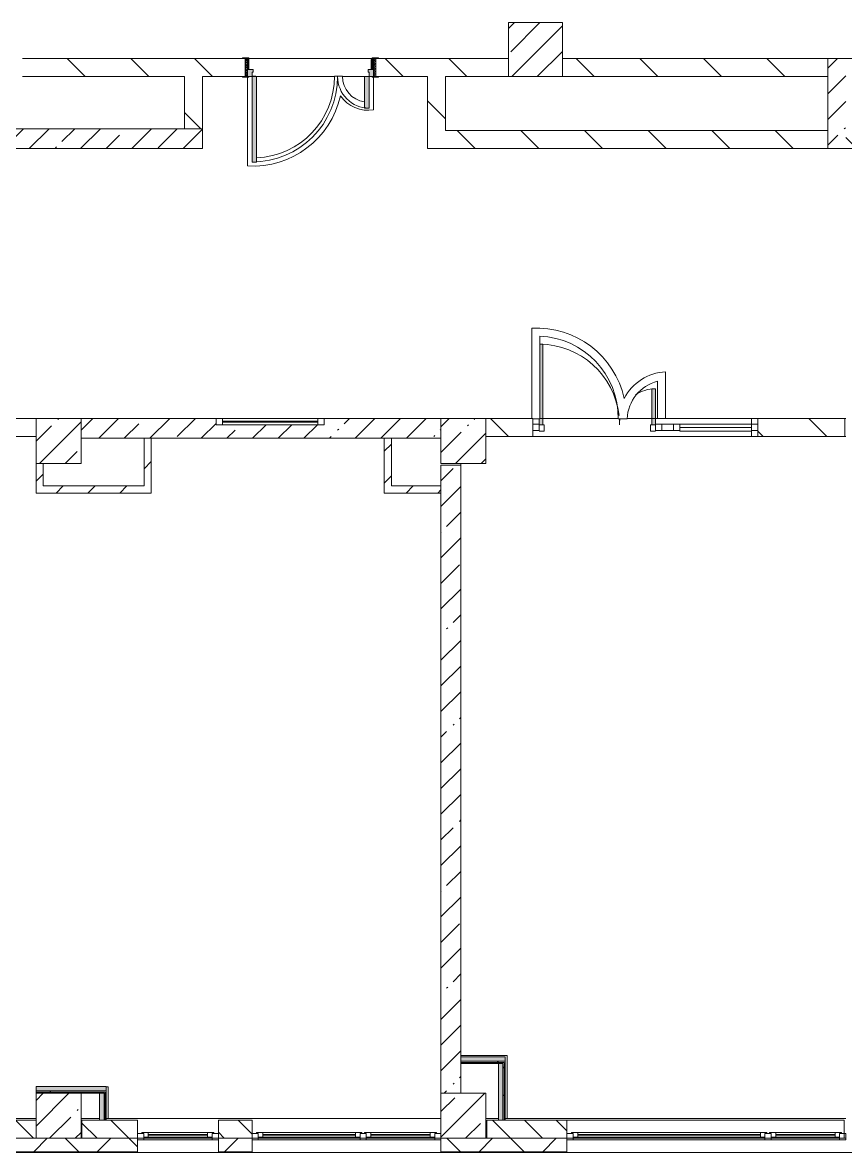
# Model space of a CAD drawing. Header units: millimetres. Extents: x -3238 to 193830, y -8553 to 29000.
# Drawn here: x 101717 to 110862, y -258 to 12300 of the extents above; entities that cross this region are included whole.
import ezdxf

# ---------------------------------------------------------------- set-up
doc = ezdxf.new("R2010")
doc.units = ezdxf.units.MM
for name, color, linetype, lineweight, true_color in [('A-DETL-GENF-7', 7, 'Continuous', 5, 0xaaaaaa), ('A-DOOR-2', 7, 'Continuous', 5, 0xaaaaaa), ('A-DOOR-3', 7, 'Continuous', 5, 0xe2e2e2), ('A-DOOR-FRAM-2', 7, 'Continuous', 5, 0xe2e2e2), ('A-DOOR-FRAM-3', 7, 'Continuous', 5, 0xaaaaaa), ('A-FLOR-3', 7, 'Continuous', 5, 0xaaaaaa), ('I-WALL-4', 7, 'Continuous', 5, 0xe7e7e7), ('I-WALL-5', 7, 'Continuous', 9, 0xe7e7e7)]:
    doc.layers.add(name, color=color, linetype=linetype, lineweight=lineweight, true_color=true_color)
for name, color, linetype, lineweight in [('A-GLAZ-2', 7, 'Continuous', 5), ('A-GLAZ-CURT-3', 7, 'Continuous', 5), ('A-GLAZ-CWMG-4', 7, 'Continuous', 5), ('A-WALL', 7, 'Continuous', 9), ('A-WALL-3', 7, 'Continuous', 5), ('I-WALL-6', 7, 'Continuous', 5), ('S-COLS-3', 7, 'Continuous', 5)]:
    doc.layers.add(name, color=color, linetype=linetype, lineweight=lineweight)
pattern_1 = [(45, (58957.15, 0), (-176.7767, 176.7767), [])]
pattern_2 = [(135, (58957.15, 0), (-353.5534, -353.5534), [])]
pattern_3 = [(45, (58957.15, 0), (-285.123, 285.123), []), (45, (59242.27, 0), (-285.123, 285.123), [504.031, -100.806, 16.764, -84.042])]
pattern_4 = [(135, (58957.15, 0), (-176.7767, -176.7767), [])]
pattern_5 = [(45, (58957.15, 0), (-530.33, 530.33), []), (135, (58957.15, 0), (-530.33, -530.33), [])]

# ---------------------------------------------------------------- blocks, each defined once
blk = doc.blocks.new('BSC_Колонна _Прямоугольная - 500х500-V121-2_3_1_птичка')
at = {"layer": 'S-COLS-3'}
h = blk.add_hatch(dxfattribs=at)
h.set_pattern_fill('FP_134', color=256, style=0, pattern_type=2)
h.set_pattern_definition([(45, (-43160, -7650), (-285.123, 285.123), []), (45, (-42874.88, -7650), (-285.123, 285.123), [504.031, -100.806, 16.764, -84.042])])
h.paths.add_polyline_path([(-250, -250), (250, -250), (250, 250), (-250, 250)])
for p, q in [((250, 250), (-250, 250)), ((-250, 250), (-250, -250)), ((250, -250), (250, 250)), ((-250, -250), (250, -250))]:
    blk.add_line(p, q, dxfattribs=at)
blk = doc.blocks.new('BSC_Колонна _Прямоугольная - 500х500-V122-2_3_1_птичка')
at = {"layer": 'S-COLS-3'}
h = blk.add_hatch(dxfattribs=at)
h.set_pattern_fill('FP_135', color=256, style=0, pattern_type=2)
h.set_pattern_definition([(45, (-47660, -7650), (-285.123, 285.123), []), (45, (-47374.88, -7650), (-285.123, 285.123), [504.031, -100.806, 16.764, -84.042])])
h.paths.add_polyline_path([(-250, -250), (250, -250), (250, 250), (-250, 250)])
for p, q in [((250, 250), (-250, 250)), ((-250, 250), (-250, -250)), ((250, -250), (250, 250)), ((-250, -250), (250, -250))]:
    blk.add_line(p, q, dxfattribs=at)
blk = doc.blocks.new('BSC_Колонна _Прямоугольная - 500х500-V128-2_3_1_птичка')
at = {"layer": 'S-COLS-3'}
h = blk.add_hatch(dxfattribs=at)
h.set_pattern_fill('FP_141', color=256, style=0, pattern_type=2)
h.set_pattern_definition([(45, (-43160, -150), (-285.123, 285.123), []), (45, (-42874.88, -150), (-285.123, 285.123), [504.031, -100.806, 16.764, -84.042])])
h.paths.add_polyline_path([(-250, -250), (250, -250), (250, 250), (-250, 250), (-250, 168)])
for p, q in [((250, 250), (-250, 250)), ((-250, 250), (-250, -250)), ((250, -250), (250, 250)), ((-250, -250), (250, -250))]:
    blk.add_line(p, q, dxfattribs=at)
blk = doc.blocks.new('BSC_Колонна _Прямоугольная - 500х500-V129-2_3_1_птичка')
at = {"layer": 'S-COLS-3'}
h = blk.add_hatch(dxfattribs=at)
h.set_pattern_fill('FP_142', color=256, style=0, pattern_type=2)
h.set_pattern_definition([(45, (-47660, -150), (-285.123, 285.123), []), (45, (-47374.88, -150), (-285.123, 285.123), [504.031, -100.806, 16.764, -84.042])])
h.paths.add_polyline_path([(-250, -250), (250, -250), (250, 250), (-250, 250), (-250, 168)])
for p, q in [((250, 250), (-250, 250)), ((-250, 250), (-250, -250)), ((250, -250), (250, 250)), ((-250, -250), (250, -250))]:
    blk.add_line(p, q, dxfattribs=at)
blk = doc.blocks.new('120_Окно_СКБ_2Ст - 120_Окно_СКБ_2Ст 3100х2500 _мал_ створка слева-2_-V162-2_3_1_птичка')
at = {"layer": 'A-GLAZ-2'}
for p, q in [((-1550, -127), (-1550, -57)), ((-1550, -57), (-1480, -57)), ((1550, -57), (-1550, -57)), ((-1480, -57), (-1480, -127)), ((-720, -87), (-1480, -87)), ((-1480, -87), (-1480, -127)), ((-1430, -137), (-1430, -87)), ((-1430, -107), (-770, -107)), ((-770, -117), (-1430, -117)), ((-770, -137), (-770, -87)), ((-720, -127), (-720, -57)), ((-720, -57), (-650, -57)), ((-720, -127), (-720, -87)), ((-650, -57), (-650, -127)), ((1480, -87), (-650, -87)), ((-650, -87), (-650, -127)), ((-600, -137), (-600, -87)), ((-600, -107), (1430, -107)), ((1430, -117), (-600, -117)), ((1430, -137), (1430, -87)), ((1480, -127), (1480, -57)), ((1480, -57), (1550, -57)), ((1480, -127), (1480, -87)), ((1550, -57), (1550, -127)), ((-1480, -127), (-1550, -127)), ((-1550, -127), (-1500, -127)), ((-1480, -127), (-1500, -127)), ((-1500, -127), (-1500, -137)), ((-1500, -137), (-700, -137)), ((-700, -137), (-1500, -137)), ((-650, -127), (-720, -127)), ((-700, -127), (-720, -127)), ((-700, -127), (-670, -127)), ((-700, -137), (-700, -127)), ((-650, -127), (-670, -127)), ((-670, -127), (-670, -137)), ((-670, -137), (1500, -137)), ((1500, -137), (-670, -137)), ((1550, -127), (1480, -127)), ((1500, -127), (1480, -127)), ((1500, -127), (1550, -127)), ((1500, -137), (1500, -127))]:
    blk.add_line(p, q, dxfattribs=at)
blk = doc.blocks.new('120_Окно_СКБ_2Ст - 120_Окно_СКБ_2Ст 2100х2500 _мал створка СЛЕВА_-V164-2_3_1_птичка')
at = {"layer": 'A-GLAZ-2'}
for p, q in [((-1050, -127), (-1050, -57)), ((-1050, -57), (-980, -57)), ((1050, -57), (-1050, -57)), ((-980, -57), (-980, -127)), ((-220, -87), (-980, -87)), ((-980, -87), (-980, -127)), ((-930, -137), (-930, -87)), ((-930, -107), (-270, -107)), ((-270, -117), (-930, -117)), ((-270, -137), (-270, -87)), ((-220, -127), (-220, -57)), ((-220, -57), (-150, -57)), ((-220, -127), (-220, -87)), ((-150, -57), (-150, -127)), ((980, -87), (-150, -87)), ((-150, -87), (-150, -127)), ((-100, -137), (-100, -87)), ((-100, -107), (930, -107)), ((930, -117), (-100, -117)), ((930, -137), (930, -87)), ((980, -127), (980, -57)), ((980, -57), (1050, -57)), ((980, -127), (980, -87)), ((1050, -57), (1050, -127)), ((-980, -127), (-1050, -127)), ((-1050, -127), (-1000, -127)), ((-980, -127), (-1000, -127)), ((-1000, -127), (-1000, -137)), ((-1000, -137), (-200, -137)), ((-200, -137), (-1000, -137)), ((-150, -127), (-220, -127)), ((-200, -127), (-220, -127)), ((-200, -127), (-170, -127)), ((-200, -137), (-200, -127)), ((-150, -127), (-170, -127)), ((-170, -127), (-170, -137)), ((-170, -137), (1000, -137)), ((1000, -137), (-170, -137)), ((1050, -127), (980, -127)), ((1000, -127), (980, -127)), ((1000, -127), (1050, -127)), ((1000, -137), (1000, -127))]:
    blk.add_line(p, q, dxfattribs=at)
blk = doc.blocks.new('110_Дверь_СКБ_2Ст - Д-6_л__ ДОО_Дв_1450x2100h_Дверь из раздевальной в коридор-V145-2_3_1_птичка')
at = {"layer": 'A-DOOR-2'}
h = blk.add_hatch(dxfattribs=at)
h.set_pattern_fill('FP_168', color=256, style=0, pattern_type=2)
h.set_pattern_definition([(135, (1576.41, 164.685), (-14.14214, -14.14214), []), (225, (1576.41, 164.685), (14.14214, -14.14214), [])])
h.paths.add_polyline_path([(738, 100), (712, 100), (712, -100), (738, -100), (738, -24)])
at = {"layer": 'A-DOOR-3'}
for points in [[(662, 100), (662, 1050), (612, 1050), (612, 100)], [(-588, 100), (-588, 450), (-638, 450), (-638, 100)]]:
    blk.add_hatch(color=256, dxfattribs=at).paths.add_polyline_path(points)
h = blk.add_hatch(color=256, dxfattribs=at)
h.paths.add_polyline_path([(712, 100), (662, 100), (662, 50), (652, 50), (652, 20), (712, 20)])
h.paths.add_polyline_path([(-628, 20), (-628, 50), (-638, 50), (-638, 100), (-688, 100), (-688, 20)])
at = {"layer": 'A-DOOR-FRAM-2'}
for points in [[(-672, 100), (-672, 108), (-743, 108), (-743, 100)], [(-672, 20), (-688, 20), (-688, -100), (-672, -100), (-672, -24)], [(768, 100), (768, 108), (698, 108), (698, 100)], [(712, 20), (698, 20), (698, -100), (712, -100), (712, -24)], [(-672, -100), (-743, -100), (-743, -108), (-672, -108)], [(768, -108), (768, -100), (698, -100), (698, -108)]]:
    blk.add_hatch(color=256, dxfattribs=at).paths.add_polyline_path(points)
at = {"layer": 'A-DOOR-FRAM-3'}
h = blk.add_hatch(dxfattribs=at)
h.set_pattern_fill('FP_169', color=256, style=0, pattern_type=2)
h.set_pattern_definition([(45, (-546.384, 164.685), (-14.1421, 14.1421), []), (135, (-546.384, 164.685), (-14.1421, -14.1421), [])])
h.paths.add_polyline_path([(-688, -24), (-688, 100), (-712, 100), (-712, -100), (-688, -100)])
at = {"layer": 'A-DOOR-2'}
for p, q in [((662, 1050), (612, 1050)), ((612, 1050), (612, 100)), ((662, 100), (662, 1050)), ((-638, 450), (-638, 100)), ((-588, 450), (-638, 450)), ((-588, 100), (-588, 450)), ((-638, 100), (-588, 100)), ((612, 100), (662, 100))]:
    blk.add_line(p, q, dxfattribs=at)
for centre, radius, start, end in [((662, 100), 950, 90, 180), ((-638, 100), 350, 360, 90)]:
    blk.add_arc(centre, radius, start, end, dxfattribs=at)
at = {"layer": 'A-DOOR-FRAM-3'}
for p, q in [((-672, 108), (-743, 108)), ((-743, 108), (-743, 100)), ((-743, 100), (-672, 100)), ((-688, 100), (-712, 100)), ((-712, 100), (-712, -100)), ((-638, 100), (-688, 100)), ((-688, 100), (-688, 20)), ((-688, 20), (-628, 20)), ((-688, -100), (-688, 100)), ((-672, 20), (-688, 20)), ((-688, 20), (-688, -100)), ((-672, 100), (-672, 108)), ((-672, -100), (-672, 20)), ((-638, 50), (-638, 100)), ((-628, 50), (-638, 50)), ((-628, 20), (-628, 50)), ((662, 50), (652, 50)), ((652, 50), (652, 20)), ((652, 20), (712, 20)), ((662, 100), (662, 50)), ((712, 100), (662, 100)), ((768, 108), (698, 108)), ((698, 108), (698, 100)), ((698, 100), (768, 100)), ((712, 20), (698, 20)), ((698, 20), (698, -100)), ((712, 20), (712, 100)), ((738, 100), (712, 100)), ((712, 100), (712, -100)), ((712, -100), (712, 20)), ((738, -100), (738, 100)), ((768, 100), (768, 108)), ((-672, -100), (-743, -100)), ((-743, -100), (-743, -108)), ((-743, -108), (-672, -108)), ((-712, -100), (-688, -100)), ((-688, -100), (-672, -100)), ((-672, -108), (-672, -100)), ((698, -100), (712, -100)), ((768, -100), (698, -100)), ((698, -100), (698, -108)), ((698, -108), (768, -108)), ((712, -100), (738, -100)), ((768, -108), (768, -100))]:
    blk.add_line(p, q, dxfattribs=at)
blk = doc.blocks.new('120_Окно_СКБ_1Ст - 120_Окно_СКБ_1Ст 900х2500_h_-20664874-2_3_1_птичка')
at = {"layer": 'A-GLAZ-2'}
for p, q in [((-450, -127), (-450, -57)), ((-450, -57), (-380, -57)), ((450, -57), (-450, -57)), ((-380, -57), (-380, -127)), ((380, -87), (-380, -87)), ((-380, -87), (-380, -127)), ((-330, -137), (-330, -87)), ((-330, -107), (330, -107)), ((330, -117), (-330, -117)), ((330, -137), (330, -87)), ((380, -127), (380, -57)), ((380, -57), (450, -57)), ((380, -127), (380, -87)), ((450, -57), (450, -127)), ((-380, -127), (-450, -127)), ((-450, -127), (-400, -127)), ((-380, -127), (-400, -127)), ((-400, -127), (-400, -137)), ((-400, -137), (400, -137)), ((400, -137), (-400, -137)), ((450, -127), (380, -127)), ((400, -127), (380, -127)), ((400, -127), (450, -127)), ((400, -137), (400, -127))]:
    blk.add_line(p, q, dxfattribs=at)
blk = doc.blocks.new('120_Окно_СКБ_1Ст - 120_Окно_СКБ_1Ст 400х1200 EI30-24228621-2_3_1_птичка')
at = {"layer": 'A-GLAZ-2'}
for p, q in [((-600, 40), (-600, 110)), ((-600, 110), (-530, 110)), ((600, 110), (-600, 110)), ((-530, 40), (-600, 40)), ((-600, 40), (600, 40)), ((-530, 110), (-530, 40)), ((530, 80), (-530, 80)), ((530, 70), (-530, 70)), ((530, 40), (530, 110)), ((530, 110), (600, 110)), ((600, 40), (530, 40)), ((600, 110), (600, 40))]:
    blk.add_line(p, q, dxfattribs=at)
blk = doc.blocks.new('Прямоугольный импост - 50 x 70 мм-V272-2_3_1_птичка')
at = {"layer": 'A-GLAZ-CWMG-4'}
for p, q in [((-70, 35), (0, 35)), ((-70, -35), (-70, 35)), ((0, 35), (0, -35)), ((0, -35), (-70, -35))]:
    blk.add_line(p, q, dxfattribs=at)
blk = doc.blocks.new('Дверь_Витражная_остекление_ - ДВН_ДАО_Главный вход_1200 в свету-V280-2_3_1_птичка')
at = {"layer": 'A-DOOR-3'}
for points in [[(-647, 30), (-607, 30), (-607, 925), (-639, 925), (-639, 97), (-647, 97), (-647, 35)], [(607, 30), (647, 35), (647, 430), (607, 430), (607, 35)]]:
    blk.add_hatch(color=256, dxfattribs=at).paths.add_polyline_path(points)
at = {"layer": 'A-DETL-GENF-7'}
for p, q in [((-607, 925), (-639, 925)), ((-607, 30), (-607, 925)), ((647, 430), (607, 430)), ((607, 430), (607, 30)), ((647, 35), (647, 430)), ((-647, 97), (-647, 35)), ((-647, 30), (-607, 30)), ((-592, 30), (-647, 30)), ((-592, -40), (-592, 30)), ((592, -40), (592, 30)), ((592, 30), (647, 30)), ((607, 30), (647, 30)), ((-647, -40), (-592, -40)), ((647, -40), (592, -40))]:
    blk.add_line(p, q, dxfattribs=at)
at = {"layer": 'A-DOOR-2'}
for p, q in [((647, 430), (647, 35)), ((-647, 97), (-647, 35))]:
    blk.add_line(p, q, dxfattribs=at)
for centre, radius, start, end in [((-647, 30), 895, 6.6442, 89.4744), ((647, 30), 400, 90, 124.0488), ((-647, 30), 895, 360, 4.3606), ((647, 30), 400, 170.1518, 180)]:
    blk.add_arc(centre, radius, start, end, dxfattribs=at)
blk = doc.blocks.new('Системная панель - Стемалит - 40мм-V274-2_3_1_птичка')
at = {"layer": 'A-GLAZ-CURT-3'}
for p, q in [((65, 35), (-65, 35)), ((-65, 35), (-65, -35)), ((65, -35), (65, 35)), ((-65, -35), (65, -35))]:
    blk.add_line(p, q, dxfattribs=at)
blk = doc.blocks.new('Прямоугольный импост - 50 x 70 мм-V275-2_3_1_птичка')
at = {"layer": 'A-GLAZ-CWMG-4'}
for p, q in [((-35, 35), (35, 35)), ((-35, -35), (-35, 35)), ((35, 35), (35, -35)), ((35, -35), (-35, -35))]:
    blk.add_line(p, q, dxfattribs=at)
blk = doc.blocks.new('Прямоугольный импост - 50 x 70 мм-V276-2_3_1_птичка')
at = {"layer": 'A-GLAZ-CWMG-4'}
for p, q in [((0, 35), (-70, 35)), ((-70, 35), (-70, -35)), ((0, -35), (0, 35)), ((-70, -35), (0, -35))]:
    blk.add_line(p, q, dxfattribs=at)
blk = doc.blocks.new('Системная панель - Стекло - 40мм-V281-2_3_1_птичка')
at = {"layer": 'A-GLAZ-CURT-3'}
for p, q in [((397.5, 0), (-397.5, 0)), ((-397.5, 0), (-397.5, -40)), ((397.5, -40), (397.5, 0)), ((-397.5, -40), (397.5, -40))]:
    blk.add_line(p, q, dxfattribs=at)
blk = doc.blocks.new('Прямоугольный импост - 50 x 70 мм-V278-2_3_1_птичка')
at = {"layer": 'A-GLAZ-CWMG-4'}
for p, q in [((-35, 35), (35, 35)), ((-35, -35), (-35, 35)), ((35, 35), (35, -35)), ((35, -35), (-35, -35))]:
    blk.add_line(p, q, dxfattribs=at)
blk = doc.blocks.new('Прямоугольный импост - 50 x 70 мм-V279-2_3_1_птичка')
at = {"layer": 'A-GLAZ-CWMG-4'}
blk.add_line((41991, 7835), (41196, 7835), dxfattribs=at)

msp = doc.modelspace()

# ---------------------------------------------------------------- hatches: boundary and pattern name
at = {"layer": 'A-WALL-3'}
h = msp.add_hatch(dxfattribs=at)
h.set_pattern_fill('FP_161', color=256, style=0, pattern_type=2)
h.set_pattern_definition(pattern_4)
h.paths.add_polyline_path([(101617.2, -100), (101867.2, -100), (101867.2, 100), (101617.2, 100)])
h.paths.add_polyline_path([(98517.2, -100), (98517.2, 100), (98007.2, 100), (98007.2, -100)])
h = msp.add_hatch(dxfattribs=at)
h.set_pattern_fill('FP_161', color=256, style=0, pattern_type=2)
h.set_pattern_definition(pattern_4)
h.paths.add_polyline_path([(103893.5, -100), (104267.2, -100), (104267.2, 100), (103893.5, 100)])
h.paths.add_polyline_path([(102993.5, -100), (102993.5, 100), (102377.2, 100), (102377.2, -100), (102691.8, -100)])
h = msp.add_hatch(dxfattribs=at)
h.set_pattern_fill('FP_161', color=256, style=0, pattern_type=2)
h.set_pattern_definition(pattern_4)
h.paths.add_polyline_path([(107767.2, -100), (107767.2, 100), (106877.2, 100), (106877.2, -100)])
h = msp.add_hatch(dxfattribs=at)
h.set_pattern_fill('FP_151', color=256, style=0, pattern_type=2)
h.set_pattern_definition([(45, (58957.15, 0), (-353.5534, 353.5534), []), (135, (58957.15, 0), (-353.5534, -353.5534), [])])
h.paths.add_polyline_path([(129617.2, -250), (129617.2, -100), (126017.2, -100), (126017.2, -250), (127675.4, -250)])
h.paths.add_polyline_path([(134657.2, -250), (134657.2, -100), (130517.2, -100), (130517.2, -250), (134441.8, -250)])
h.paths.add_polyline_path([(120388.5, -250), (121017.2, -250), (121017.2, -100), (119867.2, -100), (119867.2, -250)])
h.paths.add_polyline_path([(116117.2, -250), (116117.2, -100), (115367.2, -100), (115367.2, -250), (115867.2, -250)])
h.paths.add_polyline_path([(124117.2, -250), (125117.2, -250), (125117.2, -100), (124117.2, -100)])
h.paths.add_polyline_path([(117265.6, -250), (117767.2, -250), (117767.2, -100), (117017.2, -100), (117017.2, -250)])
h.paths.add_polyline_path([(106367.2, -250), (107767.2, -250), (107767.2, -100), (106367.2, -100)])
h.paths.add_polyline_path([(103893.5, -250), (104267.2, -250), (104267.2, -100), (103893.5, -100)])
h.paths.add_polyline_path([(112060.7, -250), (112267.2, -250), (112267.2, -100), (110867.2, -100), (110867.2, -250), (111019.7, -250)])
h.paths.add_polyline_path([(102993.5, -250), (102993.5, -100), (101617.2, -100), (101617.2, -250), (102691.8, -250)])
h.paths.add_polyline_path([(97717.2, -250), (98517.2, -250), (98517.2, -100), (97717.2, -100), (97717.2, -176.4)])
at = {"layer": 'I-WALL-4'}
for points in [[(107081.2, 755), (107081.2, 805), (106587.2, 805), (106587.2, 755), (106855.7, 755)], [(107056.2, 100), (107056.2, 730), (107006.2, 730), (107006.2, 100)], [(102622.2, 100), (102622.2, 400), (102572.2, 400), (102572.2, 100)]]:
    msp.add_hatch(color=256, dxfattribs=at).paths.add_polyline_path(points)
at = {"layer": 'I-WALL-5'}
msp.add_hatch(color=256, dxfattribs=at).paths.add_polyline_path([(102647.2, 425), (102647.2, 475), (101867.2, 475), (101867.2, 425)])
at = {"layer": 'I-WALL-6'}
h = msp.add_hatch(dxfattribs=at)
h.set_pattern_fill('FP_162', color=256, style=0, pattern_type=2)
h.set_pattern_definition(pattern_2)
h.paths.add_polyline_path([(109978.7, 11700), (110667.2, 11700), (110667.2, 11900), (107717.2, 11900), (107717.2, 11700), (108937.7, 11700)])
h.paths.add_polyline_path([(101717.2, 11700), (104192.9, 11700), (104192.9, 11900), (101717.2, 11900)])
h.paths.add_polyline_path([(107117.2, 11700), (107117.2, 11900), (105642.9, 11900), (105642.9, 11700), (106855.7, 11700)])
h = msp.add_hatch(dxfattribs=at)
h.set_pattern_fill('FP_159', color=256, style=0, pattern_type=2)
h.set_pattern_definition(pattern_3)
h.paths.add_polyline_path([(110667.2, 10900), (110867.2, 10900), (110867.2, 11900), (110667.2, 11900), (110667.2, 11100)])
h = msp.add_hatch(dxfattribs=at)
h.set_pattern_fill('FP_162', color=256, style=0, pattern_type=2)
h.set_pattern_definition(pattern_2)
h.paths.add_polyline_path([(103717.9, 11120), (103717.9, 11700), (103517.9, 11700), (103517.9, 11120)])
h = msp.add_hatch(dxfattribs=at)
h.set_pattern_fill('FP_162', color=256, style=0, pattern_type=2)
h.set_pattern_definition(pattern_2)
h.paths.add_polyline_path([(106417.9, 11100), (106417.9, 11700), (106217.9, 11700), (106217.9, 11100)])
h = msp.add_hatch(dxfattribs=at)
h.set_pattern_fill('FP_159', color=256, style=0, pattern_type=2)
h.set_pattern_definition(pattern_3)
h.paths.add_polyline_path([(101337.2, 10900), (103717.9, 10900), (103717.9, 11120), (101337.2, 11120)])
h = msp.add_hatch(dxfattribs=at)
h.set_pattern_fill('FP_162', color=256, style=0, pattern_type=2)
h.set_pattern_definition(pattern_2)
h.paths.add_polyline_path([(117265.6, 10900), (117397.2, 10900), (117397.2, 11100), (117187.2, 11100), (117187.2, 10900)])
h.paths.add_polyline_path([(116267.2, 10900), (116487.2, 10900), (116487.2, 11100), (116267.2, 11100), (116267.2, 10968.7)])
h.paths.add_polyline_path([(115567.2, 10900), (115567.2, 11100), (115357.2, 11100), (115357.2, 10900)])
h.paths.add_polyline_path([(120117.2, 10900), (120117.2, 11100), (118297.2, 11100), (118297.2, 10900), (119347.5, 10900)])
h.paths.add_polyline_path([(114457.2, 10900), (114457.2, 11100), (110867.2, 11100), (110867.2, 10900), (114142.6, 10900)])
h.paths.add_polyline_path([(106855.7, 10900), (110667.2, 10900), (110667.2, 11100), (106217.9, 11100), (106217.9, 10900)])
h = msp.add_hatch(dxfattribs=at)
h.set_pattern_fill('FP_162', color=256, style=0, pattern_type=2)
h.set_pattern_definition(pattern_2)
h.paths.add_polyline_path([(101867.2, 7700), (101867.2, 7900), (101018.2, 7900), (101018.2, 7700)])
h.paths.add_polyline_path([(98007.4, 7700), (98518.2, 7700), (98518.2, 7900), (97997.2, 7900), (97997.2, 7700)])
h = msp.add_hatch(dxfattribs=at)
h.set_pattern_fill('FP_159', color=256, style=0, pattern_type=2)
h.set_pattern_definition(pattern_3)
h.paths.add_polyline_path([(106367.2, 7680), (106367.2, 7900), (105067.2, 7900), (105067.2, 7830), (103867.2, 7830), (103867.2, 7900), (102367.2, 7900), (102367.2, 7680), (105817.2, 7680)])
h = msp.add_hatch(dxfattribs=at)
h.set_pattern_fill('FP_162', color=256, style=0, pattern_type=2)
h.set_pattern_definition(pattern_2)
h.paths.add_polyline_path([(110857.2, 7700), (110857.2, 7900), (109887.2, 7900), (109887.2, 7700)])
h.paths.add_polyline_path([(107387.2, 7700), (107387.2, 7900), (106867.2, 7900), (106867.2, 7700)])
h = msp.add_hatch(dxfattribs=at)
h.set_pattern_fill('FP_163', color=256, style=0, pattern_type=2)
h.set_pattern_definition(pattern_1)
h.paths.add_polyline_path([(103147.2, 7070), (103147.2, 7680), (103067.2, 7680), (103067.2, 7070)])
h = msp.add_hatch(dxfattribs=at)
h.set_pattern_fill('FP_163', color=256, style=0, pattern_type=2)
h.set_pattern_definition(pattern_1)
h.paths.add_polyline_path([(105817.2, 7070), (105817.2, 7680), (105737.2, 7680), (105737.2, 7070)])
h = msp.add_hatch(dxfattribs=at)
h.set_pattern_fill('FP_163', color=256, style=0, pattern_type=2)
h.set_pattern_definition(pattern_1)
h.paths.add_polyline_path([(101947.2, 7150), (101947.2, 7400), (101867.2, 7400), (101867.2, 7150)])
h = msp.add_hatch(dxfattribs=at)
h.set_pattern_fill('FP_159', color=256, style=0, pattern_type=2)
h.set_pattern_definition(pattern_3)
h.paths.add_polyline_path([(106460.8, 400), (106587.2, 400), (106587.2, 7380), (106367.2, 7380), (106367.2, 400)])
h = msp.add_hatch(dxfattribs=at)
h.set_pattern_fill('FP_163', color=256, style=0, pattern_type=2)
h.set_pattern_definition(pattern_1)
h.paths.add_polyline_path([(103067.2, 7070), (103067.2, 7150), (101867.2, 7150), (101867.2, 7070), (102691.8, 7070)])
h = msp.add_hatch(dxfattribs=at)
h.set_pattern_fill('FP_163', color=256, style=0, pattern_type=2)
h.set_pattern_definition(pattern_1)
h.paths.add_polyline_path([(106367.2, 7070), (106367.2, 7150), (105817.2, 7150), (105817.2, 7070)])
h = msp.add_hatch(dxfattribs=at)
h.set_pattern_fill('FP_255', color=256, style=0, pattern_type=2)
h.set_pattern_definition(pattern_5)
h.paths.add_polyline_path([(107068.7, 742.5), (107081.2, 742.5), (107081.2, 755), (106587.2, 755), (106587.2, 742.5), (106855.7, 742.5)])
h = msp.add_hatch(dxfattribs=at)
h.set_pattern_fill('FP_255', color=256, style=0, pattern_type=2)
h.set_pattern_definition(pattern_5)
h.paths.add_polyline_path([(107056.2, 730), (107068.7, 730), (107068.7, 742.5), (106587.2, 742.5), (106587.2, 730), (107006.2, 730)])
h = msp.add_hatch(dxfattribs=at)
h.set_pattern_fill('FP_255', color=256, style=0, pattern_type=2)
h.set_pattern_definition(pattern_5)
h.paths.add_polyline_path([(107068.7, 100), (107068.7, 730), (107056.2, 730), (107056.2, 100)])
h = msp.add_hatch(dxfattribs=at)
h.set_pattern_fill('FP_255', color=256, style=0, pattern_type=2)
h.set_pattern_definition(pattern_5)
h.paths.add_polyline_path([(107081.2, 100), (107081.2, 742.5), (107068.7, 742.5), (107068.7, 100)])
h = msp.add_hatch(dxfattribs=at)
h.set_pattern_fill('FP_255', color=256, style=0, pattern_type=2)
h.set_pattern_definition(pattern_5)
h.paths.add_polyline_path([(102634.7, 412.5), (102647.2, 412.5), (102647.2, 425), (101867.2, 425), (101867.2, 412.5)])
h = msp.add_hatch(dxfattribs=at)
h.set_pattern_fill('FP_255', color=256, style=0, pattern_type=2)
h.set_pattern_definition(pattern_5)
h.paths.add_polyline_path([(102622.2, 400), (102634.7, 400), (102634.7, 412.5), (101867.2, 412.5), (101867.2, 400), (102572.2, 400)])
h = msp.add_hatch(dxfattribs=at)
h.set_pattern_fill('FP_255', color=256, style=0, pattern_type=2)
h.set_pattern_definition(pattern_5)
h.paths.add_polyline_path([(102634.7, 100), (102634.7, 400), (102622.2, 400), (102622.2, 100)])
h = msp.add_hatch(dxfattribs=at)
h.set_pattern_fill('FP_255', color=256, style=0, pattern_type=2)
h.set_pattern_definition(pattern_5)
h.paths.add_polyline_path([(102634.7, 100), (102647.2, 100), (102647.2, 412.5), (102634.7, 412.5), (102634.7, 317.6)])
at = {"layer": 'S-COLS-3'}
h = msp.add_hatch(dxfattribs=at)
h.set_pattern_fill('FP_159', color=256, style=0, pattern_type=2)
h.set_pattern_definition(pattern_3)
h.paths.add_polyline_path([(107117.2, 11700), (107717.2, 11700), (107717.2, 12300), (107117.2, 12300), (107117.2, 11900)])

# ---------------------------------------------------------------- linework, layer by layer
at = {"layer": 'A-FLOR-3'}
for p, q in [((105592.9, 11780), (105592.9, 11889.6)), ((105592.9, 11889.6), (105602.9, 11889.6)), ((104217.9, 11692), (104217.9, 10706.8)), ((104307.9, 11703), (104267.9, 11703)), ((105272.9, 11703), (105182.9, 11703)), ((105617.9, 11329.8), (105617.9, 11692)), ((107375.2, 8904.6), (107375.2, 7900)), ((107465.2, 7897), (107465.2, 8815.2)), ((108864.2, 7900), (108864.2, 8418.4)), ((108774.2, 8314.2), (108774.2, 7900)), ((107387.2, 7897), (107465.2, 7897)), ((107465.2, 7900), (108337.6, 7900)), ((108337.7, 7897), (108435.7, 7897)), ((108436.1, 7900), (109887.2, 7900)), ((109817.2, 7900), (108864.2, 7900)), ((109817.2, 7835), (109817.2, 7900)), ((110857.2, 7900), (110867.2, 7900)), ((109817.2, 7700), (109817.2, 7760)), ((110867.2, 7700), (110857.2, 7700)), ((106587.2, 7400), (106587.2, 7380)), ((106587.2, 820), (107101.2, 820)), ((107101.2, 820), (107101.2, 120)), ((102647.2, 470), (102667.2, 470)), ((102667.2, 470), (102667.2, 120))]:
    msp.add_line(p, q, dxfattribs=at)
for centre, radius, start, end in [((104277.9, 11700), 905, 272.53584, 0.18993), ((105557.9, 11700), 285, 179.39688, 261.89794), ((104277.9, 11700), 995, 266.54288, 347.60213), ((105557.9, 11700), 375, 214.72707, 279.2069), ((107427.8, 7906), 1000, 12.44956, 93.01125), ((107427.8, 7906), 910, 359.43333, 87.64026), ((108889.2, 7875), 544, 92.63401, 153.04618), ((108889.2, 7875), 454, 104.67311, 177.22246)]:
    msp.add_arc(centre, radius, start, end, dxfattribs=at)
at = {"layer": 'A-WALL'}
for p, q in [((103517.9, 11120), (103717.9, 11120)), ((110667.2, 11100), (110667.2, 10900)), ((103147.2, 7680), (103067.2, 7680)), ((105817.2, 7680), (105737.2, 7680)), ((106367.2, 7070), (106367.2, 7150)), ((106587.2, 805), (106587.2, 730)), ((106587.2, 755), (107081.2, 755)), ((106587.2, 742.5), (107068.7, 742.5)), ((107056.2, 730), (107006.2, 730)), ((107056.2, 100), (107056.2, 730)), ((107068.7, 100), (107068.7, 742.5)), ((102647.2, 425), (101867.2, 425)), ((102634.7, 412.5), (101867.2, 412.5)), ((102622.2, 400), (102572.2, 400)), ((102622.2, 100), (102622.2, 400)), ((102634.7, 100), (102634.7, 412.5)), ((101617.2, -100), (101867.2, -100)), ((102377.2, -100), (102993.5, -100)), ((103893.5, -100), (104267.2, -100)), ((106877.2, -100), (107767.2, -100)), ((101617.2, -250), (102993.5, -250)), ((103893.5, -250), (104267.2, -250)), ((106367.2, -250), (107767.2, -250)), ((101617.2, -253), (102993.5, -253)), ((103893.5, -253), (104267.2, -253)), ((106367.2, -253), (107767.2, -253))]:
    msp.add_line(p, q, dxfattribs=at)
at = {"layer": 'A-WALL-3'}
for p, q in [((98007.2, 100), (101867.2, 100)), ((102993.5, 100), (102377.2, 100)), ((102377.2, 100), (102377.2, -100)), ((102993.5, -258), (102993.5, 100)), ((104267.2, 100), (103893.5, 100)), ((103893.5, 100), (103893.5, -258)), ((104267.2, -258), (104267.2, 100)), ((106877.2, 100), (106877.2, -100)), ((106877.2, 100), (110847.2, 100)), ((107767.2, -258), (107767.2, 100)), ((110847.2, -100), (110847.2, 100)), ((102367.2, -100), (102377.2, -100)), ((106367.2, -100), (106367.2, -258)), ((106867.2, -100), (106877.2, -100)), ((117017.2, -258), (97717.2, -258))]:
    msp.add_line(p, q, dxfattribs=at)
at = {"layer": 'I-WALL-6'}
for p, q in [((104162.9, 11900), (101717.2, 11900)), ((104232.9, 11900), (105602.9, 11900)), ((107117.2, 11900), (105672.9, 11900)), ((107117.2, 11700), (107117.2, 11900)), ((113117.2, 11900), (107717.2, 11900)), ((107717.2, 11900), (107717.2, 11700)), ((110667.2, 11900), (110667.2, 11100)), ((101717.2, 11700), (103517.9, 11700)), ((103517.9, 11700), (103517.9, 11120)), ((103717.9, 11700), (104162.9, 11700)), ((103717.9, 10900), (103717.9, 11700)), ((105182.7, 11700), (104317.9, 11700)), ((105517.9, 11700), (105273.2, 11700)), ((105672.9, 11700), (106217.9, 11700)), ((106217.9, 11700), (106217.9, 10900)), ((106417.9, 11700), (107117.2, 11700)), ((106417.9, 11100), (106417.9, 11700)), ((107717.2, 11700), (110667.2, 11700)), ((103517.9, 11120), (101337.2, 11120)), ((110667.2, 11100), (106417.9, 11100)), ((101337.2, 10900), (103717.9, 10900)), ((106217.9, 10900), (114657.2, 10900)), ((101018.2, 7900), (101867.2, 7900)), ((103867.2, 7900), (102367.2, 7900)), ((106367.2, 7900), (105067.2, 7900)), ((107387.2, 7900), (106867.2, 7900)), ((107387.2, 7700), (107387.2, 7900)), ((107465.2, 7900), (108337.6, 7900)), ((108436.1, 7900), (108774.2, 7900)), ((109817.2, 7900), (110857.2, 7900)), ((109887.2, 7900), (109887.2, 7700)), ((110857.2, 7700), (110857.2, 7900)), ((101867.2, 7700), (97997.2, 7700)), ((102367.2, 7680), (103067.2, 7680)), ((103067.2, 7680), (103067.2, 7150)), ((103147.2, 7070), (103147.2, 7680)), ((103147.2, 7680), (105737.2, 7680)), ((105737.2, 7680), (105737.2, 7070)), ((105817.2, 7150), (105817.2, 7680)), ((105817.2, 7680), (106367.2, 7680)), ((110857.2, 7700), (106867.2, 7700)), ((101867.2, 7400), (101867.2, 7070)), ((101947.2, 7150), (101947.2, 7400)), ((106587.2, 7380), (106367.2, 7380)), ((106367.2, 7380), (106367.2, 7150)), ((106587.2, 805), (106587.2, 7380)), ((101867.2, 7070), (103147.2, 7070)), ((103067.2, 7150), (101947.2, 7150)), ((105737.2, 7070), (106367.2, 7070)), ((106367.2, 7150), (105817.2, 7150)), ((106367.2, 7070), (106367.2, 400)), ((107081.2, 805), (106587.2, 805)), ((107081.2, 100), (107081.2, 805)), ((106587.2, 400), (106587.2, 730)), ((106587.2, 730), (107006.2, 730)), ((107006.2, 730), (107006.2, 100)), ((102647.2, 475), (101867.2, 475)), ((101867.2, 475), (101867.2, 400)), ((102367.2, 400), (102572.2, 400)), ((102572.2, 400), (102572.2, 100)), ((102647.2, 100), (102647.2, 475)), ((98246.8, 120), (101867.2, 120)), ((102367.2, 120), (102572.2, 120)), ((102646.3, 120), (106367.2, 120)), ((106867.2, 120), (107006.2, 120)), ((107081.2, 120), (110867.2, 120)), ((103893.5, -100), (102993.5, -100)), ((106367.2, -100), (104267.2, -100)), ((110867.2, -100), (107767.2, -100))]:
    msp.add_line(p, q, dxfattribs=at)
at = {"layer": 'S-COLS-3'}
for p, q in [((107717.2, 12300), (107117.2, 12300)), ((107117.2, 12300), (107117.2, 11900)), ((107717.2, 11900), (107717.2, 12300)), ((107117.2, 11900), (107117.2, 11700)), ((107717.2, 11700), (107717.2, 11900)), ((107117.2, 11700), (107717.2, 11700))]:
    msp.add_line(p, q, dxfattribs=at)

# ---------------------------------------------------------------- block references
at = {"layer": 'A-DOOR-2', "rotation": 180}
msp.add_blockref('110_Дверь_СКБ_2Ст - Д-6_л__ ДОО_Дв_1450x2100h_Дверь из раздевальной в коридор-V145-2_3_1_птичка', (104930.4, 11800), dxfattribs=at)
at = {"layer": 'A-DOOR-2'}
msp.add_blockref('Дверь_Витражная_остекление_ - ДВН_ДАО_Главный вход_1200 в свету-V280-2_3_1_птичка', (108104.7, 7800), dxfattribs=at)
at = {"layer": 'A-GLAZ-2'}
msp.add_blockref('120_Окно_СКБ_1Ст - 120_Окно_СКБ_1Ст 400х1200 EI30-24228621-2_3_1_птичка', (104467.2, 7790), dxfattribs=at)
at = {"layer": 'A-GLAZ-2', "rotation": 180}
for name, p in [('120_Окно_СКБ_1Ст - 120_Окно_СКБ_1Ст 900х2500_h_-20664874-2_3_1_птичка', (103443.5, -175)), ('120_Окно_СКБ_2Ст - 120_Окно_СКБ_2Ст 2100х2500 _мал створка СЛЕВА_-V164-2_3_1_птичка', (105317.2, -175)), ('120_Окно_СКБ_2Ст - 120_Окно_СКБ_2Ст 3100х2500 _мал_ створка слева-2_-V162-2_3_1_птичка', (109317.2, -175))]:
    msp.add_blockref(name, p, dxfattribs=at)
at = {"layer": 'A-GLAZ-CURT-3'}
for name, p in [('Системная панель - Стемалит - 40мм-V274-2_3_1_птичка', (108887.2, 7800)), ('Системная панель - Стекло - 40мм-V281-2_3_1_птичка', (109419.7, 7800))]:
    msp.add_blockref(name, p, dxfattribs=at)
at = {"layer": 'A-GLAZ-CWMG-4', "rotation": 180}
msp.add_blockref('Прямоугольный импост - 50 x 70 мм-V276-2_3_1_птичка', (107387.2, 7800), dxfattribs=at)
at = {"layer": 'A-GLAZ-CWMG-4', "extrusion": (0, 0, -1), "rotation": 180}
for name, p in [('Прямоугольный импост - 50 x 70 мм-V275-2_3_1_птичка', (-108787.2, 7800)), ('Прямоугольный импост - 50 x 70 мм-V278-2_3_1_птичка', (-108987.2, 7800)), ('Прямоугольный импост - 50 x 70 мм-V272-2_3_1_птичка', (-109887.2, 7800))]:
    msp.add_blockref(name, p, dxfattribs=at)
at = {"layer": 'A-GLAZ-CWMG-4'}
msp.add_blockref('Прямоугольный импост - 50 x 70 мм-V279-2_3_1_птичка', (67826.2, 0), dxfattribs=at)
at = {"layer": 'S-COLS-3'}
for name, p in [('BSC_Колонна _Прямоугольная - 500х500-V121-2_3_1_птичка', (102117.2, 7650)), ('BSC_Колонна _Прямоугольная - 500х500-V122-2_3_1_птичка', (106617.2, 7650)), ('BSC_Колонна _Прямоугольная - 500х500-V128-2_3_1_птичка', (102117.2, 150)), ('BSC_Колонна _Прямоугольная - 500х500-V129-2_3_1_птичка', (106617.2, 150))]:
    msp.add_blockref(name, p, dxfattribs=at)

doc.saveas('drawing.dxf')
